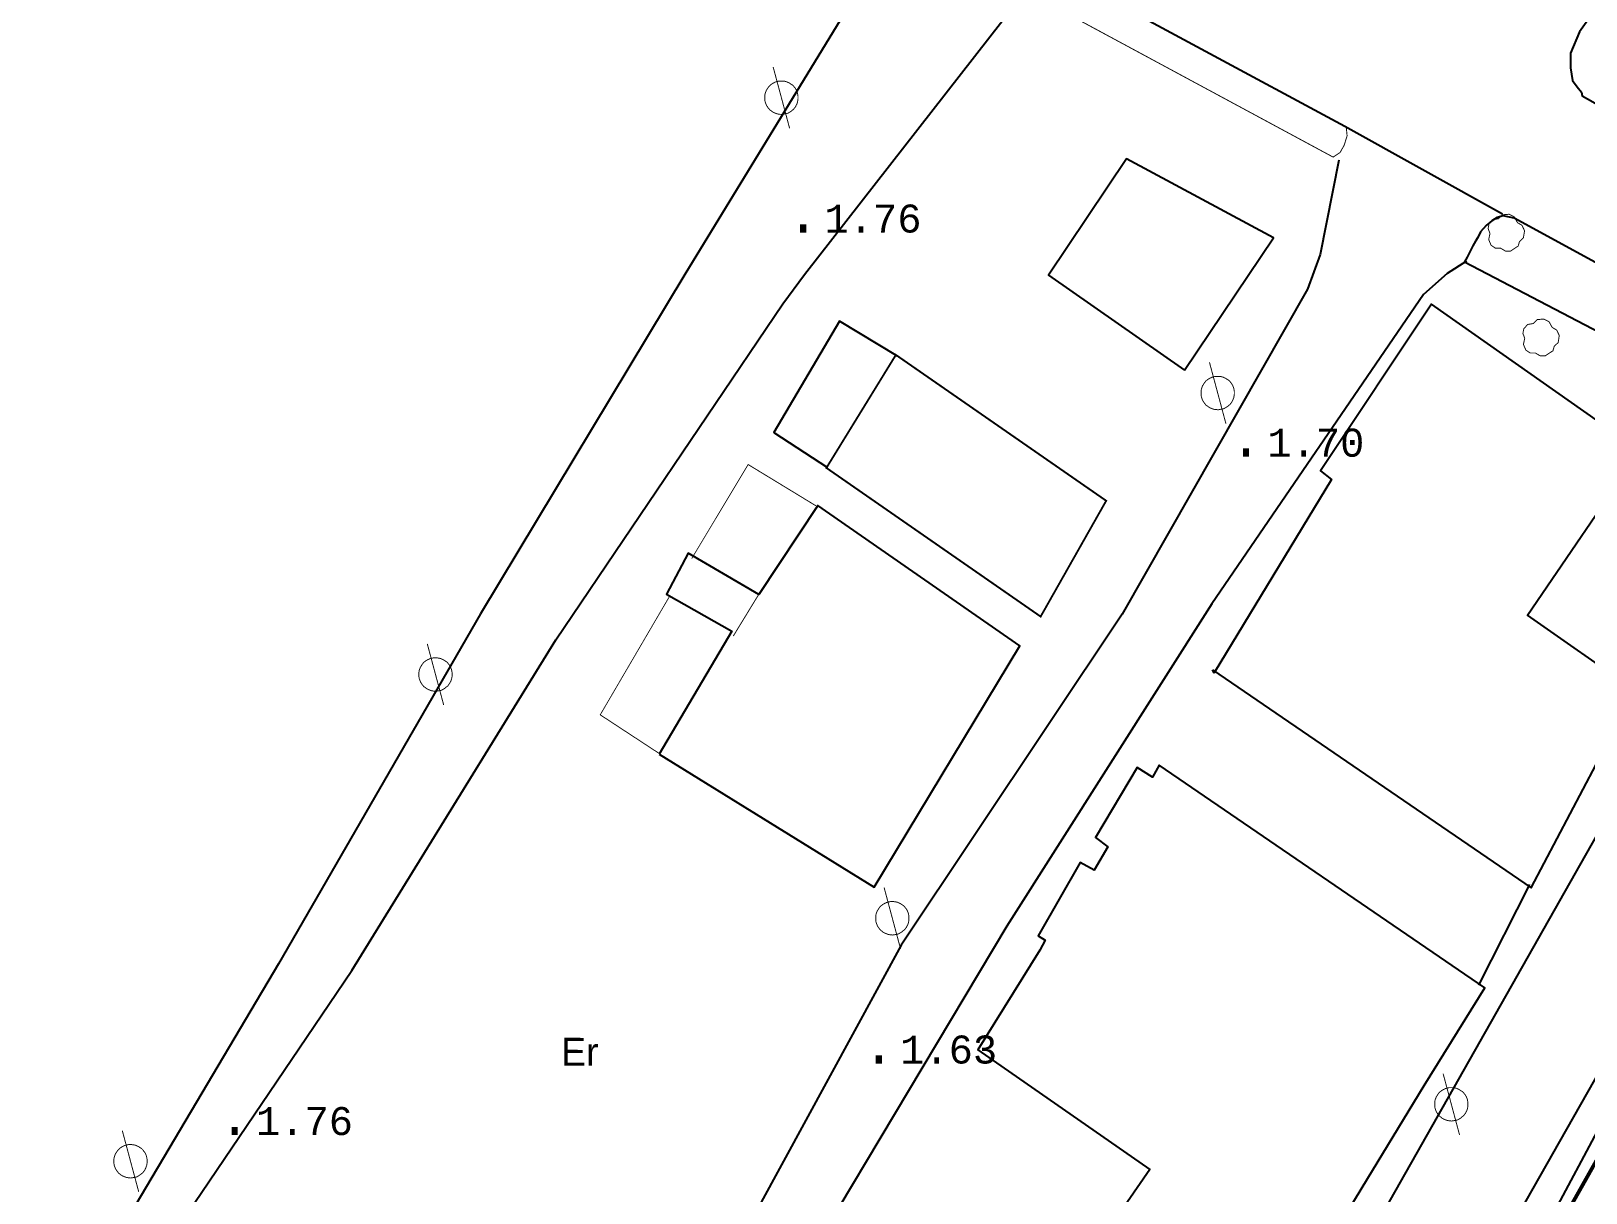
# Model space of a CAD drawing. Extents: x 743300 to 744100, y 4405700 to 4406200.
# Drawn here: x 743599 to 743682.3, y 4406027.5 to 4406089.7 of the extents above; entities that cross this region are included whole.
import ezdxf

# ---------------------------------------------------------------- set-up
doc = ezdxf.new("R2010")
doc.units = 0
doc.header["$MEASUREMENT"] = 0
for name, color, linetype in [('2', 7, 'CONTINUOUS'), ('24', 7, 'CONTINUOUS'), ('41', 7, 'CONTINUOUS'), ('42', 7, 'CONTINUOUS'), ('46', 7, 'CONTINUOUS'), ('51', 7, 'CONTINUOUS'), ('54', 7, 'CONTINUOUS'), ('6', 7, 'CONTINUOUS'), ('8', 7, 'CONTINUOUS')]:
    doc.layers.add(name, color=color, linetype=linetype)
doc.styles.add('MONOTXT', font='monotxt', dxfattribs={"height": 0.2})
doc.styles.get("Standard").update_dxf_attribs({"font": 'txt', "height": 0.2})

msp = doc.modelspace()

# ---------------------------------------------------------------- linework, layer by layer
at = {"layer": '2', "color": 7, "linetype": 'Continuous'}
msp.add_3dface([(744099.9999999999, 4405700), (744099.9999999999, 4406200), (743299.9999999999, 4406200), (743299.9999999999, 4405700)], dxfattribs=at)
at = {"layer": '41', "color": 1, "linetype": 'Continuous', "extrusion": (-0.3191605015894237, 0.3344177256889181, 0.8867363525706157), "const_width": 0.05, "elevation": 1236130.09766}
msp.add_lwpolyline([(-3579961.361532636, -2371131.318980732), (-3579960.261341014, -2371135.9482548), (-3579954.603851409, -2371134.196052934)], dxfattribs=at)
at = {"layer": '41', "color": 1, "linetype": 'Continuous', "const_width": 0.05, "elevation": 5.57}
msp.add_lwpolyline([(743638.2299999999, 4406059.98), (743636.61, 4406057.33)], dxfattribs=at)
at = {"layer": '41', "color": 1, "linetype": 'Continuous', "extrusion": (-0.454619169301281, 0.1440298499004058, 0.8789634880024767), "const_width": 0.05, "elevation": 296537.902005}
msp.add_lwpolyline([(-4424895.840000448, -546545.8617871717), (-4424888.675574843, -546547.7070800337), (-4424887.626605915, -546543.4503249093)], dxfattribs=at)
at = {"layer": '41', "color": 1, "linetype": 'Continuous', "extrusion": (0.5343524432079128, 0.8452617739125168, 0), "const_width": 0.05, "elevation": 4121636.059718}
msp.add_lwpolyline([(1725820.110700662, 5.56), (1725806.505448, 5.57)], dxfattribs=at)
at = {"layer": '41', "color": 1, "linetype": 'Continuous'}
msp.add_polyline3d([(743645.41, 4406072.32, 5.78), (743642.31, 4406074.19, 3.23), (743638.78, 4406068.24, 3.23), (743641.66, 4406066.36, 5.9)], dxfattribs=at)
at = {"layer": '42', "color": 3, "linetype": 'Continuous', "const_width": 0.05, "elevation": 5.2}
for points in [[(743678.64, 4406078.22), (743678.2299999999, 4406077.95), (743677.9599999998, 4406077.95), (743677.7000000002, 4406078.1), (743677.42, 4406078.1), (743677.19, 4406078.26), (743677.06, 4406078.560000001), (743677.13, 4406078.89), (743677.03, 4406079.15), (743677.0799999998, 4406079.4), (743677.29, 4406079.63), (743677.5899999999, 4406079.68), (743677.8, 4406079.89), (743678.15, 4406079.92), (743678.43, 4406079.78), (743678.5999999999, 4406079.47), (743678.8399999999, 4406079.33), (743678.9799999999, 4406079.04), (743678.92, 4406078.66), (743678.7099999998, 4406078.46), (743678.64, 4406078.22)], [(743680.5, 4406072.61), (743680.09, 4406072.34), (743679.8200000002, 4406072.34), (743679.56, 4406072.49), (743679.28, 4406072.49), (743679.05, 4406072.65), (743678.92, 4406072.95), (743678.99, 4406073.28), (743678.89, 4406073.54), (743678.94, 4406073.79), (743679.15, 4406074.02), (743679.45, 4406074.07), (743679.66, 4406074.28), (743680.01, 4406074.31), (743680.29, 4406074.17), (743680.4599999998, 4406073.86), (743680.7, 4406073.72), (743680.84, 4406073.43), (743680.78, 4406073.05), (743680.5699999998, 4406072.85), (743680.5, 4406072.61)]]:
    msp.add_lwpolyline(points, dxfattribs=at)
at = {"layer": '46', "color": 7, "linetype": 'Continuous', "const_width": 0.2}
msp.add_lwpolyline([(743665.5899999999, 4406000), (743668.8200000002, 4406005.51), (743672.01, 4406010.62), (743675.4799999999, 4406016.93), (743678.3599999999, 4406021.38), (743681.27, 4406026.49), (743684.0799999998, 4406031.48), (743686.61, 4406036.27), (743689.6399999999, 4406040.97), (743693.5700000002, 4406048.04), (743697.66, 4406055.05), (743702.89, 4406064.16), (743725.37, 4406052.05), (743720.7499999999, 4406043.01), (743716.0999999999, 4406034.12), (743713.3200000002, 4406028.88), (743710.56, 4406023.48), (743710.9699999999, 4406023.4), (743707.88, 4406018.01), (743707.0700000002, 4406018.68), (743703.8, 4406013.36), (743700.03, 4406007.57), (743697.3499999999, 4406002.76), (743695.5499999998, 4406000)], dxfattribs=at)
at = {"layer": '51', "color": 1, "linetype": 'Continuous', "extrusion": (-8.969069999957109e-05, -0.0007633904999963494, 0.9999997045952178), "const_width": 0.1, "elevation": -3424.388719}
msp.add_lwpolyline([(743641.5975345004, 4406065.009706246), (743653.0675335575, 4406057.049700146), (743656.5775344402, 4406063.249705733), (743645.3175344856, 4406071.059704227), (743641.5975345004, 4406065.009706246)], dxfattribs=at)
at = {"layer": '51', "color": 1, "linetype": 'Continuous', "extrusion": (0.5655433904159108, 0.8247185420232025, 0), "const_width": 0.05, "elevation": 4054340.830786}
msp.add_lwpolyline([(1878504.459916837, 9.04), (1878491.534294996, 9.98)], dxfattribs=at)
at = {"layer": '51', "color": 1, "linetype": 'Continuous', "extrusion": (0.5746101017124536, 0.8184272912177378, 0), "const_width": 0.05, "elevation": 4033340.244509}
msp.add_lwpolyline([(1923129.537409424, 6.65), (1923108.49705534, 9.24)], dxfattribs=at)
at = {"layer": '51', "color": 1, "linetype": 'Continuous', "extrusion": (0.5846008493038863, 0.8113210505053934, 0), "const_width": 0.05, "elevation": 4009453.586887}
msp.add_lwpolyline([(1972433.713243596, 7.5), (1972412.365344401, 8.97)], dxfattribs=at)
at = {"layer": '51', "color": 1, "linetype": 'Continuous', "extrusion": (-0.549923622885697, -0.835214947778277, 0), "const_width": 0.05, "elevation": -4088936.411065}
msp.add_lwpolyline([(-1801854.14439223, 14.07), (-1801864.309440189, 13.84)], dxfattribs=at)
at = {"layer": '51', "color": 1, "linetype": 'Continuous'}
for points in [[(743660.7699999998, 4406071.58, 9.52), (743665.54, 4406078.65, 9.52), (743657.6699999998, 4406082.88, 9.52), (743653.4999999999, 4406076.65, 8.26), (743660.7699999998, 4406071.58, 9.52)], [(743662.2800000001, 4406055.52, 9.39), (743679.3299999998, 4406043.86, 9.1), (743684.91, 4406054.42, 9.11), (743679.1299999999, 4406058.45, 10.14), (743685.1499999998, 4406067.27, 7.46), (743673.9999999999, 4406075.1, 7.34), (743668.0500000002, 4406066.19, 9.04), (743668.65, 4406065.72, 9.04), (743662.37, 4406055.37, 9.03), (743662.2800000001, 4406055.52, 9.39)], [(743632.65, 4406051.01, 5.19), (743644.15, 4406043.9, 5.52), (743651.96, 4406056.81, 5.67), (743641.1399999999, 4406064.33, 5.56), (743637.9899999999, 4406059.560000001, 4.67), (743634.2000000002, 4406061.77, 4.34), (743633.03, 4406059.58, 4.28), (743636.53, 4406057.6, 5.56), (743632.65, 4406051.01, 5.19)], [(743667.29, 4406022.86, 13.84), (743670.29, 4406027.82, 8.89), (743673.5999999999, 4406033.27, 8.89), (743676.85, 4406038.51, 8.98), (743659.41, 4406050.42, 6.66), (743659.0600000002, 4406049.79, 6.56), (743658.24, 4406050.3, 6.56), (743656.01, 4406046.56, 6.47), (743656.6700000002, 4406046.05, 6.47), (743655.93, 4406044.81, 6.35), (743655.19, 4406045.22, 6.17), (743652.9299999998, 4406041.29, 6.16), (743653.31, 4406041.05, 6.67), (743653.03, 4406040.52, 6.78), (743649.71, 4406035.19, 6.6), (743658.92, 4406028.78, 13.56), (743649.8599999999, 4406015.68, 13.89)], [(743684.7099999998, 4406034.27, 5.39), (743680.7399999999, 4406026.85, 6.59)]]:
    msp.add_polyline3d(points, dxfattribs=at)
at = {"layer": '54', "color": 1, "linetype": 'Continuous'}
msp.add_line((743679.24, 4406044.04, 9.27), (743676.52, 4406038.65, 9.24), dxfattribs=at)
for points in [[(743694.04, 4406071.19, 2.81), (743678.43, 4406079.71, 2.72), (743677.8399999999, 4406079.84, 2.72), (743677.5199999998, 4406079.75, 2.65), (743677.2299999999, 4406079.57, 2.65), (743676.93, 4406079.32, 2.62), (743676.6299999999, 4406078.97, 2.61), (743676.4699999999, 4406078.68, 2.61), (743676.36, 4406078.47, 2.61), (743676.2199999999, 4406078.22, 2.61), (743676.0200000001, 4406077.83, 2.61), (743675.95, 4406077.7, 2.61), (743675.9099999998, 4406077.62, 2.61), (743675.77, 4406077.37, 2.61), (743692.2699999998, 4406068.76, 2.88)], [(743656.42, 4406000, 2.37), (743694.5, 4406067.23, 2.82)]]:
    msp.add_polyline3d(points, dxfattribs=at)
at = {"layer": '6', "color": 1, "linetype": 'Continuous', "extrusion": (0.0004589725000074704, -0.000270391700004401, 0.9999998581162763), "const_width": 0.05, "elevation": -847.414494}
msp.add_lwpolyline([(743653.9304608031, 4406093.231934664), (743653.4504608538, 4406093.251934604), (743653.040460897, 4406093.231934553), (743652.6704609358, 4406093.051934514), (743652.5204609517, 4406092.761934506), (743652.4304609613, 4406092.261934512), (743652.5004609538, 4406091.851934537), (743652.640460939, 4406091.541934566), (743668.6504638426, 4406082.911934163), (743669.0204638034, 4406083.151934201), (743669.2404637804, 4406083.541934215), (743669.4004637634, 4406084.051934215), (743669.3604637677, 4406084.461934196), (743669.310463773, 4406084.531934186)], dxfattribs=at)
at = {"layer": '6', "color": 1, "linetype": 'Continuous'}
for points in [[(743727.25, 4406151.69, 6.1), (743690.86, 4406102.27, 2.66), (743681.9299999998, 4406089.68, 2.6), (743681.4400000002, 4406088.55, 2.72), (743681.4400000002, 4406087.75, 2.63), (743681.54, 4406087.08, 2.63), (743681.7900000002, 4406086.75, 2.62), (743682.0300000001, 4406086.46, 2.62), (743682.07, 4406086.26, 2.62), (743697.69, 4406077.46, 2.76), (743698.41, 4406077.14, 2.76), (743698.9100000001, 4406077.06, 2.76), (743699.27, 4406077.14, 2.76), (743699.67, 4406077.27, 2.76), (743699.9599999998, 4406077.41, 2.76), (743700.11, 4406077.47, 2.76), (743700.1199999999, 4406077.49, 2.76), (743700.1199999999, 4406077.49, 2.76), (743714.9599999998, 4406095.6, 2.78), (743732.75, 4406118.11, 2.93), (743744.64, 4406132.89, 2.94)], [(743677.8, 4406079.93, 2.89), (743669.3599999999, 4406084.61, 2.86), (743653.9799999999, 4406092.91, 2.86), (743645.73, 4406097.560000001, 2.86), (743630.07, 4406105.99, 2.87)], [(743696.88, 4406000, 2.47), (743728.39, 4406048.8, 2.82), (743728.6399999999, 4406049.3, 2.82), (743728.78, 4406049.95, 2.82), (743728.78, 4406050.55, 2.99), (743728.61, 4406051, 2.99), (743728.44, 4406051.39, 2.99), (743728.27, 4406051.76, 2.99), (743728.0499999998, 4406052.1, 2.99), (743727.8, 4406052.35, 2.99), (743703.17, 4406066.22, 2.85), (743702.7699999998, 4406066.4, 2.8), (743702.3799999999, 4406066.37, 2.8), (743701.97, 4406066.27, 2.7), (743701.64, 4406066.07, 2.64), (743701.35, 4406065.85, 2.59), (743701.07, 4406065.57, 2.58), (743700.8, 4406065.24, 2.58), (743700.55, 4406064.98, 2.58), (743700.3799999999, 4406064.66, 2.58), (743700.29, 4406064.53, 2.58), (743663.6699999998, 4406000, 2.15)]]:
    msp.add_polyline3d(points, dxfattribs=at)
at = {"layer": '6', "color": 7, "linetype": 'Continuous'}
for points in [[(743645.6400000001, 4406097.39, 3.19), (743644.92, 4406094.560000001, 2.92), (743634.02, 4406076.69, 2.17), (743623.0799999998, 4406058.52, 2.17), (743612.27, 4406039.78, 2.16), (743601.0999999999, 4406020.95, 2.16), (743590.0799999998, 4406002.75, 2.16), (743588.3799999999, 4406000, 2.16)], [(743591.2199999999, 4406000, 1.9), (743594.4199999998, 4406005.53, 1.9), (743604.9500000002, 4406022.81, 1.9), (743616.19, 4406039.43, 1.91), (743627.1199999999, 4406057.14, 1.91), (743639.2599999999, 4406075.13, 1.91), (743639.2599999999, 4406075.13, 1.91), (743640.42, 4406076.7, 1.91), (743652.57, 4406092.28, 2.35)], [(743669.0299999998, 4406082.81, 1.84), (743668.03, 4406077.77, 1.84), (743667.35, 4406075.9, 1.99), (743657.4400000002, 4406058.5, 2.06), (743645.6, 4406040.78, 1.96), (743635.4, 4406022.05, 1.96), (743624.41, 4406003.99, 1.96), (743622.0799999998, 4406000, 1.95)], [(743675.87, 4406077.4, 2.63), (743674.8399999999, 4406076.74, 2.43), (743673.5700000002, 4406075.63, 2.33), (743662.2299999999, 4406059.07, 2.31), (743651.26, 4406041.81, 2.1), (743640.73, 4406024.17, 2.09), (743630, 4406005.44, 2.09), (743626.7099999998, 4406000, 2.09)]]:
    msp.add_polyline3d(points, dxfattribs=at)
at = {"layer": '8', "color": 7, "linetype": 'Continuous', "const_width": 0.05}
for points, elevation in [([(743639.6300000001, 4406084.52), (743638.7499999999, 4406087.8)], 10.16), ([(743639.64, 4406086.93), (743639.5899999999, 4406086.96), (743639.5299999998, 4406086.98), (743639.48, 4406087.01), (743639.4299999998, 4406087.02), (743639.37, 4406087.04), (743639.3200000002, 4406087.04), (743639.2599999999, 4406087.05), (743639.2099999998, 4406087.05), (743639.15, 4406087.05), (743639.0899999999, 4406087.05), (743639.03, 4406087.04), (743638.9799999999, 4406087.03), (743638.9199999998, 4406087.01), (743638.87, 4406087), (743638.82, 4406086.97), (743638.7700000001, 4406086.95), (743638.7199999999, 4406086.92), (743638.6699999998, 4406086.89), (743638.6299999999, 4406086.86), (743638.5799999998, 4406086.82), (743638.54, 4406086.78), (743638.5099999999, 4406086.74), (743638.4699999999, 4406086.69), (743638.4400000002, 4406086.64), (743638.4099999998, 4406086.59), (743638.38, 4406086.55), (743638.36, 4406086.49), (743638.34, 4406086.44), (743638.32, 4406086.38), (743638.31, 4406086.33), (743638.3, 4406086.27), (743638.3, 4406086.22), (743638.3, 4406086.16), (743638.3, 4406086.1), (743638.3, 4406086.05), (743638.31, 4406085.99), (743638.32, 4406085.94), (743638.34, 4406085.88), (743638.36, 4406085.83), (743638.38, 4406085.78), (743638.4099999998, 4406085.72), (743638.4400000002, 4406085.68), (743638.4699999999, 4406085.63), (743638.4999999999, 4406085.59), (743638.54, 4406085.54), (743638.5799999998, 4406085.5), (743638.6299999999, 4406085.47), (743638.6699999998, 4406085.43), (743638.7199999999, 4406085.4), (743638.7700000001, 4406085.37), (743638.82, 4406085.35), (743638.87, 4406085.33), (743638.9199999998, 4406085.31), (743638.9799999999, 4406085.29), (743639.0400000002, 4406085.28), (743639.0899999999, 4406085.27), (743639.15, 4406085.27), (743639.2000000002, 4406085.26), (743639.2599999999, 4406085.27), (743639.3200000002, 4406085.28), (743639.37, 4406085.29), (743639.4299999998, 4406085.3), (743639.48, 4406085.31), (743639.54, 4406085.33), (743639.5899999999, 4406085.36), (743639.64, 4406085.39), (743639.6899999998, 4406085.42), (743639.7299999999, 4406085.45), (743639.7699999998, 4406085.49), (743639.82, 4406085.52), (743639.8599999999, 4406085.56), (743639.89, 4406085.61), (743639.93, 4406085.65), (743639.9599999998, 4406085.7), (743639.9799999999, 4406085.75), (743640.01, 4406085.8), (743640.03, 4406085.86), (743640.0500000002, 4406085.91), (743640.0600000002, 4406085.96), (743640.07, 4406086.02), (743640.0799999998, 4406086.08), (743640.0799999998, 4406086.13), (743640.0799999998, 4406086.19), (743640.0799999998, 4406086.24), (743640.07, 4406086.3), (743640.0600000002, 4406086.36), (743640.0500000002, 4406086.41), (743640.03, 4406086.47), (743640.01, 4406086.52), (743639.99, 4406086.57), (743639.9599999998, 4406086.62), (743639.93, 4406086.67), (743639.89, 4406086.71), (743639.8599999999, 4406086.76), (743639.82, 4406086.8), (743639.7799999998, 4406086.84), (743639.7299999999, 4406086.87), (743639.68, 4406086.9), (743639.64, 4406086.93)], 10.16), ([(743662.99, 4406068.71), (743662.11, 4406071.99)], 10.21), ([(743662.9999999999, 4406071.12), (743662.9500000002, 4406071.15), (743662.8899999999, 4406071.17), (743662.8399999999, 4406071.2), (743662.7900000002, 4406071.21), (743662.7299999999, 4406071.23), (743662.68, 4406071.23), (743662.62, 4406071.24), (743662.57, 4406071.24), (743662.5099999999, 4406071.24), (743662.45, 4406071.24), (743662.39, 4406071.23), (743662.3399999999, 4406071.22), (743662.2800000001, 4406071.2), (743662.2299999999, 4406071.19), (743662.18, 4406071.16), (743662.13, 4406071.14), (743662.0799999998, 4406071.11), (743662.03, 4406071.08), (743661.9899999999, 4406071.05), (743661.94, 4406071.01), (743661.8999999998, 4406070.97), (743661.8699999999, 4406070.93), (743661.8299999998, 4406070.88), (743661.8, 4406070.83), (743661.7700000001, 4406070.78), (743661.7399999999, 4406070.74), (743661.7199999999, 4406070.68), (743661.7, 4406070.63), (743661.6800000002, 4406070.57), (743661.67, 4406070.52), (743661.66, 4406070.46), (743661.66, 4406070.41), (743661.66, 4406070.35), (743661.66, 4406070.29), (743661.66, 4406070.24), (743661.67, 4406070.18), (743661.6800000002, 4406070.13), (743661.7, 4406070.07), (743661.7199999999, 4406070.02), (743661.7399999999, 4406069.97), (743661.7700000001, 4406069.91), (743661.8, 4406069.87), (743661.8299999998, 4406069.82), (743661.86, 4406069.78), (743661.8999999998, 4406069.73), (743661.94, 4406069.69), (743661.9899999999, 4406069.66), (743662.03, 4406069.62), (743662.0799999998, 4406069.59), (743662.13, 4406069.56), (743662.18, 4406069.54), (743662.2299999999, 4406069.52), (743662.2800000001, 4406069.5), (743662.3399999999, 4406069.48), (743662.4, 4406069.47), (743662.45, 4406069.46), (743662.5099999999, 4406069.46), (743662.56, 4406069.45), (743662.62, 4406069.46), (743662.68, 4406069.47), (743662.7299999999, 4406069.48), (743662.7900000002, 4406069.49), (743662.8399999999, 4406069.5), (743662.9, 4406069.52), (743662.9500000002, 4406069.55), (743662.9999999999, 4406069.58), (743663.0500000002, 4406069.61), (743663.0899999999, 4406069.64), (743663.13, 4406069.68), (743663.1799999998, 4406069.71), (743663.2199999999, 4406069.75), (743663.2499999999, 4406069.8), (743663.29, 4406069.84), (743663.32, 4406069.89), (743663.3399999999, 4406069.94), (743663.37, 4406069.99), (743663.39, 4406070.05), (743663.41, 4406070.1), (743663.42, 4406070.15), (743663.43, 4406070.21), (743663.4399999998, 4406070.27), (743663.4399999998, 4406070.32), (743663.4399999998, 4406070.38), (743663.4399999998, 4406070.43), (743663.43, 4406070.49), (743663.42, 4406070.55), (743663.41, 4406070.6), (743663.39, 4406070.66), (743663.37, 4406070.71), (743663.3499999999, 4406070.76), (743663.32, 4406070.810000001), (743663.29, 4406070.86), (743663.2499999999, 4406070.9), (743663.2199999999, 4406070.95), (743663.1799999998, 4406070.99), (743663.14, 4406071.03), (743663.0899999999, 4406071.06), (743663.04, 4406071.09), (743662.9999999999, 4406071.12)], 10.21), ([(743621.1099999999, 4406053.64), (743620.2299999999, 4406056.92)], 10.15), ([(743621.1199999999, 4406056.05), (743621.0700000002, 4406056.08), (743621.01, 4406056.1), (743620.9599999998, 4406056.13), (743620.91, 4406056.14), (743620.8499999999, 4406056.16), (743620.8, 4406056.16), (743620.74, 4406056.17), (743620.6899999998, 4406056.17), (743620.6300000001, 4406056.17), (743620.57, 4406056.17), (743620.5099999999, 4406056.16), (743620.46, 4406056.15), (743620.4, 4406056.13), (743620.3499999999, 4406056.12), (743620.3000000002, 4406056.09), (743620.2499999999, 4406056.07), (743620.2, 4406056.04), (743620.15, 4406056.01), (743620.1099999999, 4406055.98), (743620.06, 4406055.94), (743620.0199999998, 4406055.9), (743619.99, 4406055.86), (743619.95, 4406055.810000001), (743619.9199999998, 4406055.76), (743619.89, 4406055.71), (743619.86, 4406055.67), (743619.8399999999, 4406055.61), (743619.82, 4406055.560000001), (743619.8, 4406055.5), (743619.7900000002, 4406055.45), (743619.78, 4406055.39), (743619.78, 4406055.34), (743619.78, 4406055.28), (743619.78, 4406055.22), (743619.78, 4406055.17), (743619.7900000002, 4406055.11), (743619.8, 4406055.06), (743619.82, 4406055), (743619.8399999999, 4406054.95), (743619.86, 4406054.9), (743619.89, 4406054.84), (743619.9199999998, 4406054.8), (743619.95, 4406054.75), (743619.9799999999, 4406054.71), (743620.0199999998, 4406054.66), (743620.06, 4406054.62), (743620.1099999999, 4406054.59), (743620.15, 4406054.55), (743620.2, 4406054.52), (743620.2499999999, 4406054.49), (743620.3000000002, 4406054.47), (743620.3499999999, 4406054.45), (743620.4, 4406054.43), (743620.46, 4406054.41), (743620.52, 4406054.4), (743620.57, 4406054.39), (743620.6300000001, 4406054.39), (743620.68, 4406054.38), (743620.74, 4406054.39), (743620.8, 4406054.4), (743620.8499999999, 4406054.41), (743620.91, 4406054.42), (743620.9599999998, 4406054.43), (743621.0199999998, 4406054.45), (743621.0700000002, 4406054.48), (743621.1199999999, 4406054.51), (743621.17, 4406054.54), (743621.2099999998, 4406054.57), (743621.25, 4406054.61), (743621.3, 4406054.64), (743621.34, 4406054.68), (743621.3699999999, 4406054.73), (743621.41, 4406054.77), (743621.44, 4406054.82), (743621.4599999998, 4406054.87), (743621.4899999999, 4406054.92), (743621.5099999999, 4406054.98), (743621.5299999998, 4406055.03), (743621.54, 4406055.08), (743621.5499999998, 4406055.14), (743621.56, 4406055.2), (743621.56, 4406055.25), (743621.56, 4406055.310000001), (743621.56, 4406055.36), (743621.5499999998, 4406055.42), (743621.54, 4406055.48), (743621.5299999998, 4406055.53), (743621.5099999999, 4406055.59), (743621.4899999999, 4406055.64), (743621.47, 4406055.69), (743621.44, 4406055.74), (743621.41, 4406055.79), (743621.3699999999, 4406055.83), (743621.34, 4406055.88), (743621.3, 4406055.92), (743621.26, 4406055.96), (743621.2099999998, 4406055.99), (743621.16, 4406056.02), (743621.1199999999, 4406056.05)], 10.15), ([(743645.57, 4406040.59), (743644.6899999998, 4406043.87)], 10.14), ([(743645.5799999998, 4406043), (743645.5299999998, 4406043.03), (743645.47, 4406043.05), (743645.42, 4406043.08), (743645.3699999999, 4406043.09), (743645.3100000002, 4406043.11), (743645.2599999999, 4406043.11), (743645.2, 4406043.12), (743645.15, 4406043.12), (743645.09, 4406043.12), (743645.0299999998, 4406043.12), (743644.97, 4406043.11), (743644.92, 4406043.1), (743644.8599999999, 4406043.08), (743644.8100000002, 4406043.07), (743644.76, 4406043.04), (743644.7099999998, 4406043.02), (743644.66, 4406042.99), (743644.6099999999, 4406042.96), (743644.57, 4406042.93), (743644.5199999998, 4406042.89), (743644.4799999999, 4406042.85), (743644.45, 4406042.81), (743644.41, 4406042.76), (743644.3800000001, 4406042.71), (743644.3499999999, 4406042.66), (743644.32, 4406042.62), (743644.3000000002, 4406042.56), (743644.2799999998, 4406042.51), (743644.2599999999, 4406042.45), (743644.25, 4406042.4), (743644.2399999999, 4406042.34), (743644.2399999999, 4406042.29), (743644.2399999999, 4406042.23), (743644.2399999999, 4406042.17), (743644.2399999999, 4406042.12), (743644.25, 4406042.060000001), (743644.2599999999, 4406042.01), (743644.2799999998, 4406041.95), (743644.3000000002, 4406041.9), (743644.32, 4406041.85), (743644.3499999999, 4406041.79), (743644.3800000001, 4406041.75), (743644.41, 4406041.7), (743644.4399999998, 4406041.66), (743644.4799999999, 4406041.61), (743644.5199999998, 4406041.57), (743644.57, 4406041.54), (743644.6099999999, 4406041.5), (743644.66, 4406041.47), (743644.7099999998, 4406041.44), (743644.76, 4406041.42), (743644.8100000002, 4406041.4), (743644.8599999999, 4406041.38), (743644.92, 4406041.36), (743644.98, 4406041.35), (743645.0299999998, 4406041.34), (743645.09, 4406041.34), (743645.14, 4406041.33), (743645.2, 4406041.34), (743645.2599999999, 4406041.35), (743645.3100000002, 4406041.36), (743645.3699999999, 4406041.37), (743645.42, 4406041.38), (743645.48, 4406041.4), (743645.5299999998, 4406041.43), (743645.5799999998, 4406041.46), (743645.6299999999, 4406041.49), (743645.67, 4406041.52), (743645.7099999998, 4406041.56), (743645.76, 4406041.59), (743645.8, 4406041.63), (743645.8299999998, 4406041.68), (743645.8699999999, 4406041.72), (743645.9, 4406041.77), (743645.92, 4406041.82), (743645.9500000002, 4406041.87), (743645.9699999999, 4406041.93), (743645.99, 4406041.98), (743646, 4406042.03), (743646.0099999999, 4406042.09), (743646.02, 4406042.15), (743646.02, 4406042.2), (743646.02, 4406042.26), (743646.02, 4406042.310000001), (743646.0099999999, 4406042.37), (743646, 4406042.43), (743645.99, 4406042.48), (743645.9699999999, 4406042.54), (743645.9500000002, 4406042.59), (743645.93, 4406042.64), (743645.9, 4406042.69), (743645.8699999999, 4406042.74), (743645.8299999998, 4406042.78), (743645.8, 4406042.83), (743645.76, 4406042.87), (743645.72, 4406042.91), (743645.67, 4406042.94), (743645.6199999999, 4406042.97), (743645.5799999998, 4406043)], 10.14), ([(743675.51, 4406033.04), (743675.4599999998, 4406033.07), (743675.3999999998, 4406033.09), (743675.3499999999, 4406033.12), (743675.3, 4406033.13), (743675.24, 4406033.15), (743675.19, 4406033.15), (743675.1299999999, 4406033.16), (743675.08, 4406033.16), (743675.0199999998, 4406033.16), (743674.9599999998, 4406033.16), (743674.9, 4406033.15), (743674.8499999999, 4406033.14), (743674.79, 4406033.12), (743674.74, 4406033.11), (743674.69, 4406033.08), (743674.64, 4406033.06), (743674.5899999999, 4406033.03), (743674.5399999998, 4406033), (743674.5, 4406032.97), (743674.45, 4406032.93), (743674.4100000001, 4406032.89), (743674.3799999999, 4406032.85), (743674.3399999999, 4406032.8), (743674.31, 4406032.75), (743674.28, 4406032.7), (743674.2499999999, 4406032.66), (743674.2299999999, 4406032.6), (743674.21, 4406032.55), (743674.19, 4406032.49), (743674.18, 4406032.44), (743674.17, 4406032.38), (743674.17, 4406032.33), (743674.17, 4406032.27), (743674.17, 4406032.21), (743674.17, 4406032.16), (743674.18, 4406032.1), (743674.19, 4406032.05), (743674.21, 4406031.99), (743674.2299999999, 4406031.94), (743674.2499999999, 4406031.89), (743674.28, 4406031.83), (743674.31, 4406031.79), (743674.3399999999, 4406031.74), (743674.3699999999, 4406031.7), (743674.4100000001, 4406031.65), (743674.45, 4406031.61), (743674.5, 4406031.58), (743674.5399999998, 4406031.54), (743674.5899999999, 4406031.51), (743674.64, 4406031.48), (743674.69, 4406031.46), (743674.74, 4406031.44), (743674.79, 4406031.42), (743674.8499999999, 4406031.4), (743674.91, 4406031.39), (743674.9599999998, 4406031.38), (743675.0199999998, 4406031.38), (743675.0700000002, 4406031.37), (743675.1299999999, 4406031.38), (743675.19, 4406031.39), (743675.24, 4406031.4), (743675.3, 4406031.41), (743675.3499999999, 4406031.42), (743675.41, 4406031.44), (743675.4599999998, 4406031.47), (743675.51, 4406031.5), (743675.56, 4406031.53), (743675.5999999999, 4406031.560000001), (743675.6399999999, 4406031.6), (743675.6900000002, 4406031.63), (743675.7299999999, 4406031.67), (743675.76, 4406031.72), (743675.7999999998, 4406031.76), (743675.83, 4406031.810000001), (743675.85, 4406031.86), (743675.8799999999, 4406031.91), (743675.8999999998, 4406031.97), (743675.92, 4406032.02), (743675.93, 4406032.07), (743675.9400000002, 4406032.13), (743675.95, 4406032.19), (743675.95, 4406032.24), (743675.95, 4406032.3), (743675.95, 4406032.35), (743675.9400000002, 4406032.41), (743675.93, 4406032.47), (743675.92, 4406032.52), (743675.8999999998, 4406032.58), (743675.8799999999, 4406032.63), (743675.8599999999, 4406032.68), (743675.83, 4406032.73), (743675.7999999998, 4406032.78), (743675.76, 4406032.82), (743675.7299999999, 4406032.87), (743675.6900000002, 4406032.91), (743675.6499999998, 4406032.95), (743675.5999999999, 4406032.98), (743675.55, 4406033.01), (743675.51, 4406033.04)], 10.51), ([(743675.5, 4406030.63), (743674.6199999999, 4406033.91)], 10.51), ([(743604.78, 4406027.58), (743603.8999999998, 4406030.86)], 10.15), ([(743604.79, 4406029.99), (743604.7399999999, 4406030.02), (743604.68, 4406030.04), (743604.6299999999, 4406030.07), (743604.5799999998, 4406030.08), (743604.5200000001, 4406030.1), (743604.4699999999, 4406030.1), (743604.4099999998, 4406030.11), (743604.3599999999, 4406030.11), (743604.3000000002, 4406030.11), (743604.2399999999, 4406030.11), (743604.1800000002, 4406030.1), (743604.13, 4406030.09), (743604.07, 4406030.07), (743604.02, 4406030.060000001), (743603.9699999999, 4406030.03), (743603.9199999998, 4406030.01), (743603.87, 4406029.98), (743603.82, 4406029.95), (743603.78, 4406029.92), (743603.7299999999, 4406029.88), (743603.69, 4406029.84), (743603.6599999998, 4406029.8), (743603.62, 4406029.75), (743603.5899999999, 4406029.7), (743603.56, 4406029.65), (743603.53, 4406029.61), (743603.51, 4406029.55), (743603.4899999999, 4406029.5), (743603.4699999999, 4406029.44), (743603.4599999998, 4406029.39), (743603.45, 4406029.33), (743603.45, 4406029.28), (743603.45, 4406029.22), (743603.45, 4406029.16), (743603.45, 4406029.11), (743603.4599999998, 4406029.05), (743603.4699999999, 4406029), (743603.4899999999, 4406028.94), (743603.51, 4406028.89), (743603.53, 4406028.84), (743603.56, 4406028.78), (743603.5899999999, 4406028.74), (743603.62, 4406028.69), (743603.6499999998, 4406028.65), (743603.69, 4406028.6), (743603.7299999999, 4406028.56), (743603.78, 4406028.53), (743603.82, 4406028.49), (743603.87, 4406028.46), (743603.9199999998, 4406028.43), (743603.9699999999, 4406028.41), (743604.02, 4406028.39), (743604.07, 4406028.37), (743604.13, 4406028.35), (743604.1900000002, 4406028.34), (743604.2399999999, 4406028.33), (743604.3000000002, 4406028.33), (743604.35, 4406028.32), (743604.4099999998, 4406028.33), (743604.4699999999, 4406028.34), (743604.5200000001, 4406028.35), (743604.5799999998, 4406028.36), (743604.6299999999, 4406028.37), (743604.6900000002, 4406028.39), (743604.7399999999, 4406028.42), (743604.79, 4406028.45), (743604.8399999999, 4406028.48), (743604.88, 4406028.51), (743604.92, 4406028.55), (743604.97, 4406028.58), (743605.01, 4406028.62), (743605.04, 4406028.67), (743605.0799999998, 4406028.71), (743605.11, 4406028.76), (743605.13, 4406028.810000001), (743605.1599999998, 4406028.86), (743605.1799999998, 4406028.92), (743605.2000000002, 4406028.97), (743605.21, 4406029.02), (743605.2199999999, 4406029.08), (743605.23, 4406029.14), (743605.23, 4406029.19), (743605.23, 4406029.25), (743605.23, 4406029.3), (743605.2199999999, 4406029.36), (743605.21, 4406029.42), (743605.2000000002, 4406029.47), (743605.1799999998, 4406029.53), (743605.1599999998, 4406029.58), (743605.1399999999, 4406029.63), (743605.11, 4406029.68), (743605.0799999998, 4406029.73), (743605.04, 4406029.77), (743605.01, 4406029.82), (743604.97, 4406029.86), (743604.93, 4406029.9), (743604.88, 4406029.93), (743604.8299999998, 4406029.96), (743604.79, 4406029.99)], 10.15)]:
    msp.add_lwpolyline(points, dxfattribs=dict(at, elevation=elevation))

# ---------------------------------------------------------------- texts
at = {"layer": '24', "color": 7, "linetype": 'Continuous', "style": 'MONOTXT'}
for s, height, p in [('1.76                        ', 1.5, (743641.5, 4406078.94, 1.76)), ('.                           ', 1.99, (743639.5, 4406078.94, 1.76)), ('1.70                        ', 1.5, (743665.2099999998, 4406066.94, 1.7)), ('.                           ', 1.99, (743663.21, 4406066.94, 1.7)), ('1.63                        ', 1.5, (743645.5499999998, 4406034.45, 1.63)), ('.                           ', 1.99, (743643.55, 4406034.45, 1.63)), ('1.76                        ', 1.5, (743611.0600000002, 4406030.62, 1.76)), ('.                           ', 1.99, (743609.06, 4406030.62, 1.76))]:
    msp.add_text(s, height=height, dxfattribs=at).set_placement(p)
at = {"layer": '42', "color": 7, "linetype": 'Continuous'}
msp.add_text('Er                          ', height=1.49, rotation=359.7900000066, dxfattribs=at).set_placement((743627.3999999998, 4406034.34, 2.07))

doc.saveas('drawing.dxf')
